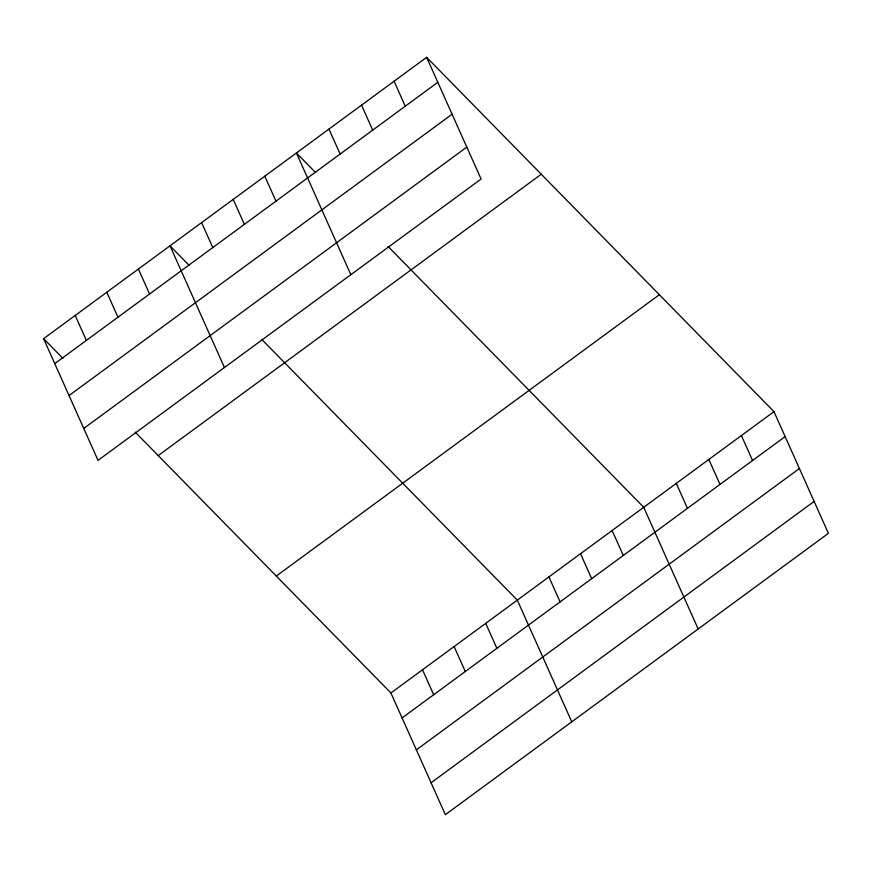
<?xml version="1.0" encoding="UTF-8"?>
<svg xmlns="http://www.w3.org/2000/svg" width="872" height="872" viewBox="0 0 872 872"><rect width="100%" height="100%" fill="white"/><g stroke="black" fill="none" stroke-linecap="round" stroke-linejoin="round"><path stroke-width="1.31" d="M426.648 57.323L481.082 179.033L98.035 460.362L43.6 338.663L426.648 57.323L773.965 411.639L828.4 533.337L445.352 814.677L390.918 692.968L135.291 432.196M54.773 363.624L437.82 82.295M69.052 395.55L452.099 114.221M83.756 428.435L466.803 147.106M158.214 455.587L541.261 174.247M276.304 576.054L659.352 294.714M390.918 692.968L773.965 411.639M402.079 717.939L785.127 436.6M416.358 749.855L799.406 468.526M431.073 782.751L814.121 501.411M315.664 172.623L296.415 152.982L350.849 274.68M388.105 246.514L643.721 507.286L698.167 628.995M189.257 265.47L170.007 245.817L224.442 367.526M261.698 339.361L517.314 600.132L571.76 721.831M43.6 338.663L62.86 358.305M741.396 435.553L752.569 460.514M708.838 459.468L720.01 484.429M676.28 483.382L687.452 508.343M612.122 530.503L623.295 555.464M394.09 81.238L405.251 106.21M580.523 553.709L591.685 578.681M361.531 105.152L372.693 130.124M548.924 576.915L560.086 601.887M328.973 129.067L340.135 154.039M485.715 623.338L496.887 648.31M264.805 176.188L275.977 201.16M454.116 646.555L465.288 671.516M233.206 199.405L244.378 224.366M422.517 669.761L433.678 694.722M201.606 222.611L212.779 247.572M138.408 269.034L149.57 293.995M106.798 292.24L117.971 317.212M75.199 315.457L86.372 340.418"/></g></svg>
